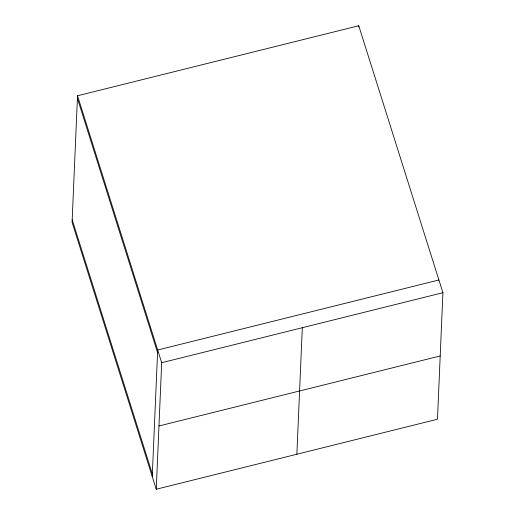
<?xml version="1.0" encoding="UTF-8"?>
<svg xmlns="http://www.w3.org/2000/svg" width="515" height="515" viewBox="0 0 515 515"><rect width="100%" height="100%" fill="white"/><g stroke="black" fill="none" stroke-linecap="round" stroke-linejoin="round"><path stroke-width="0.77" d="M77.514 95.771L72.081 222.3L156.251 489.25L437.486 419.229L442.919 292.7L358.749 25.75L77.514 95.771L161.684 362.721L156.251 489.25M152.24 476.536L157.674 350.007L438.915 279.986M296.865 454.243L302.305 327.707M358.698 27.018L358.749 25.75M161.684 362.721L442.919 292.7M158.968 425.982L440.203 355.962M77.404 98.301L157.564 352.537M72.19 219.77L152.35 474.006"/></g></svg>
